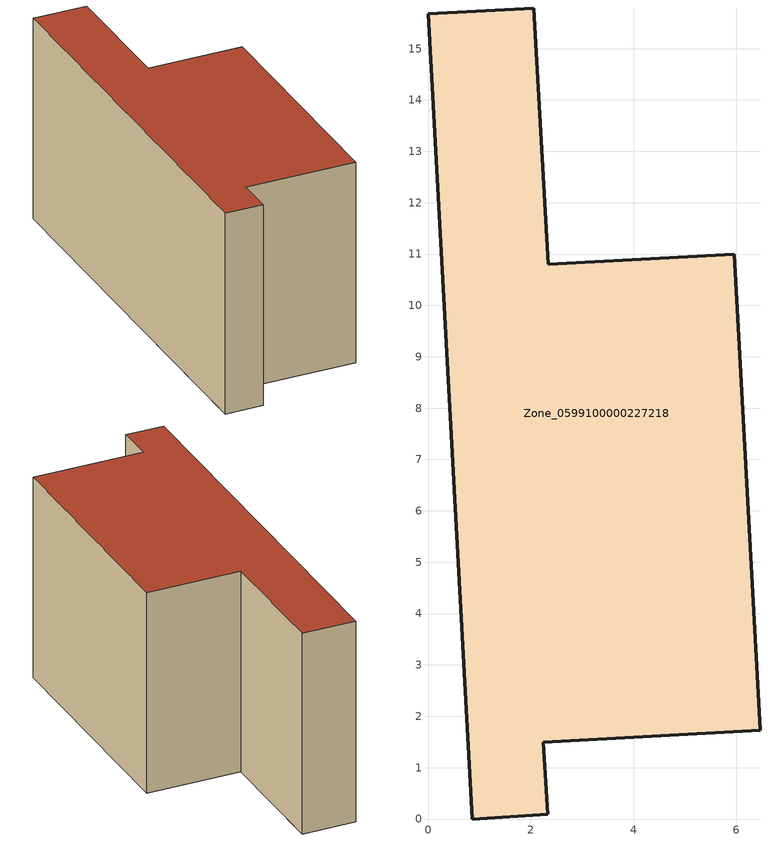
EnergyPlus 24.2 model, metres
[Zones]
Zone_0599100000227218
 floor ground (C_G): 0,15.68 2.06,15.79 2.34,10.8 5.96,11 6.47,1.73 2.24,1.49 2.33,0.09 0.86,0 z0
 wall outside (C_F): 0.86,0 2.33,0.09 2.24,1.49 6.47,1.73 5.96,11 2.34,10.8 2.06,15.79 0,15.68 0.86,0 z0:7.96
 roof outside (C_R): 2.06,15.79 0,15.68 0.86,0 2.33,0.09 2.24,1.49 6.47,1.73 5.96,11 2.34,10.8 z7.96
[BUILDING]
Pand.0599100000227218: North Axis=0; Terrain=City; Loads Convergence Tolerance Value=0.04; Temperature Convergence Tolerance Value=0.4; Solar Distribution=FullExterior; Maximum Number of Warmup Days=25; Minimum Number of Warmup Days=1
[Site:Location]
Rotterdam.The.Hague.AP_ZH_NLD Design_Conditions: Latitude=51.96; Longitude=4.45; Time Zone=1; Elevation=-4.5
[SITE:GROUNDTEMPERATURE:BUILDINGSURFACE]
18, 18, 18, 18, 18, 18, 18, 18, 18, 18, 18, 18
[MATERIAL] Thermal Absorptance=0.9; Solar Absorptance=0.7; Visible Absorptance=0.7
Name | Roughness | Thickness | Conductivity | Density | Specific Heat
G.TI.1975-1991 | MediumSmooth | 0.15 | 0.288461 | 540 | 1210
F.TI.1975-1991 | Rough | 0.3 | 0.230769 | 1920 | 840
R.TI.1975-1991 | MediumRough | 0.2 | 0.153846 | 1500 | 1000
[CONSTRUCTION]
C_G: G.TI.1975-1991
C_F: F.TI.1975-1991
C_R: R.TI.1975-1991
[ZONE]
Zone_0599100000227218: Type=1; Multiplier=1; Ceiling Height=Autocalculate; Volume=Autocalculate; Floor Area=autocalculate; Part of Total Floor Area=Yes
[ZONEINFILTRATION:DESIGNFLOWRATE]
Infil_Zone_0599100000227218: Zone or ZoneList or Space or SpaceList=Zone_0599100000227218; Schedule=AlwaysOn; Design Flow Rate Calculation Method=Flow/Area; Flow Rate per Floor Area=0.003; Constant Term Coefficient=1; Temperature Term Coefficient=0; Velocity Term Coefficient=0; Velocity Squared Term Coefficient=0
[HVACTEMPLATE:ZONE:IDEALLOADSAIRSYSTEM]
Zone_0599100000227218: Maximum Heating Supply Air Temperature=50; Minimum Cooling Supply Air Temperature=13; Maximum Heating Supply Air Humidity Ratio=0.0156; Minimum Cooling Supply Air Humidity Ratio=0.0077; Heating Limit=NoLimit; Cooling Limit=NoLimit; Dehumidification Control Type=ConstantSensibleHeatRatio; Cooling Sensible Heat Ratio=0.7; Dehumidification Setpoint=60; Humidification Control Type=None; Humidification Setpoint=30; Outdoor Air Method=None; Outdoor Air Flow Rate per Person=0.00944; Outdoor Air Flow Rate per Zone Floor Area=0; Outdoor Air Flow Rate per Zone=0; Demand Controlled Ventilation Type=None; Outdoor Air Economizer Type=NoEconomizer; Heat Recovery Type=None; Sensible Heat Recovery Effectiveness=0.7; Latent Heat Recovery Effectiveness=0.65
[ZONECONTROL:THERMOSTAT]
ThermostatControl_Zone_0599100000227218: Zone or ZoneList=Zone_0599100000227218; Control Type Schedule=DualSetpointControlType; Control 1=Thermostat_Zone_0599100000227218; Temperature Difference Between Cutout And Setpoint=0
[THERMOSTATSETPOINT:DUALSETPOINT]
Thermostat_Zone_0599100000227218: Heating Setpoint Temperature Schedule=HeatingSetpoint_Zone_0599100000227218; Cooling Setpoint Temperature Schedule=CoolingSetpoint_Zone_0599100000227218
[SCHEDULE:COMPACT]
HeatingSetpoint_Zone_0599100000227218: Through: 12/31, For: AllDays, Until: 24:00, 21
CoolingSetpoint_Zone_0599100000227218: Through: 12/31, For: AllDays, Until: 24:00, 24
DualSetpointControlType: Through: 12/31, For: AllDays, Until: 24:00, 4
AlwaysOn: Through: 12/31, For: AllDays, Until: 24:00, 1
